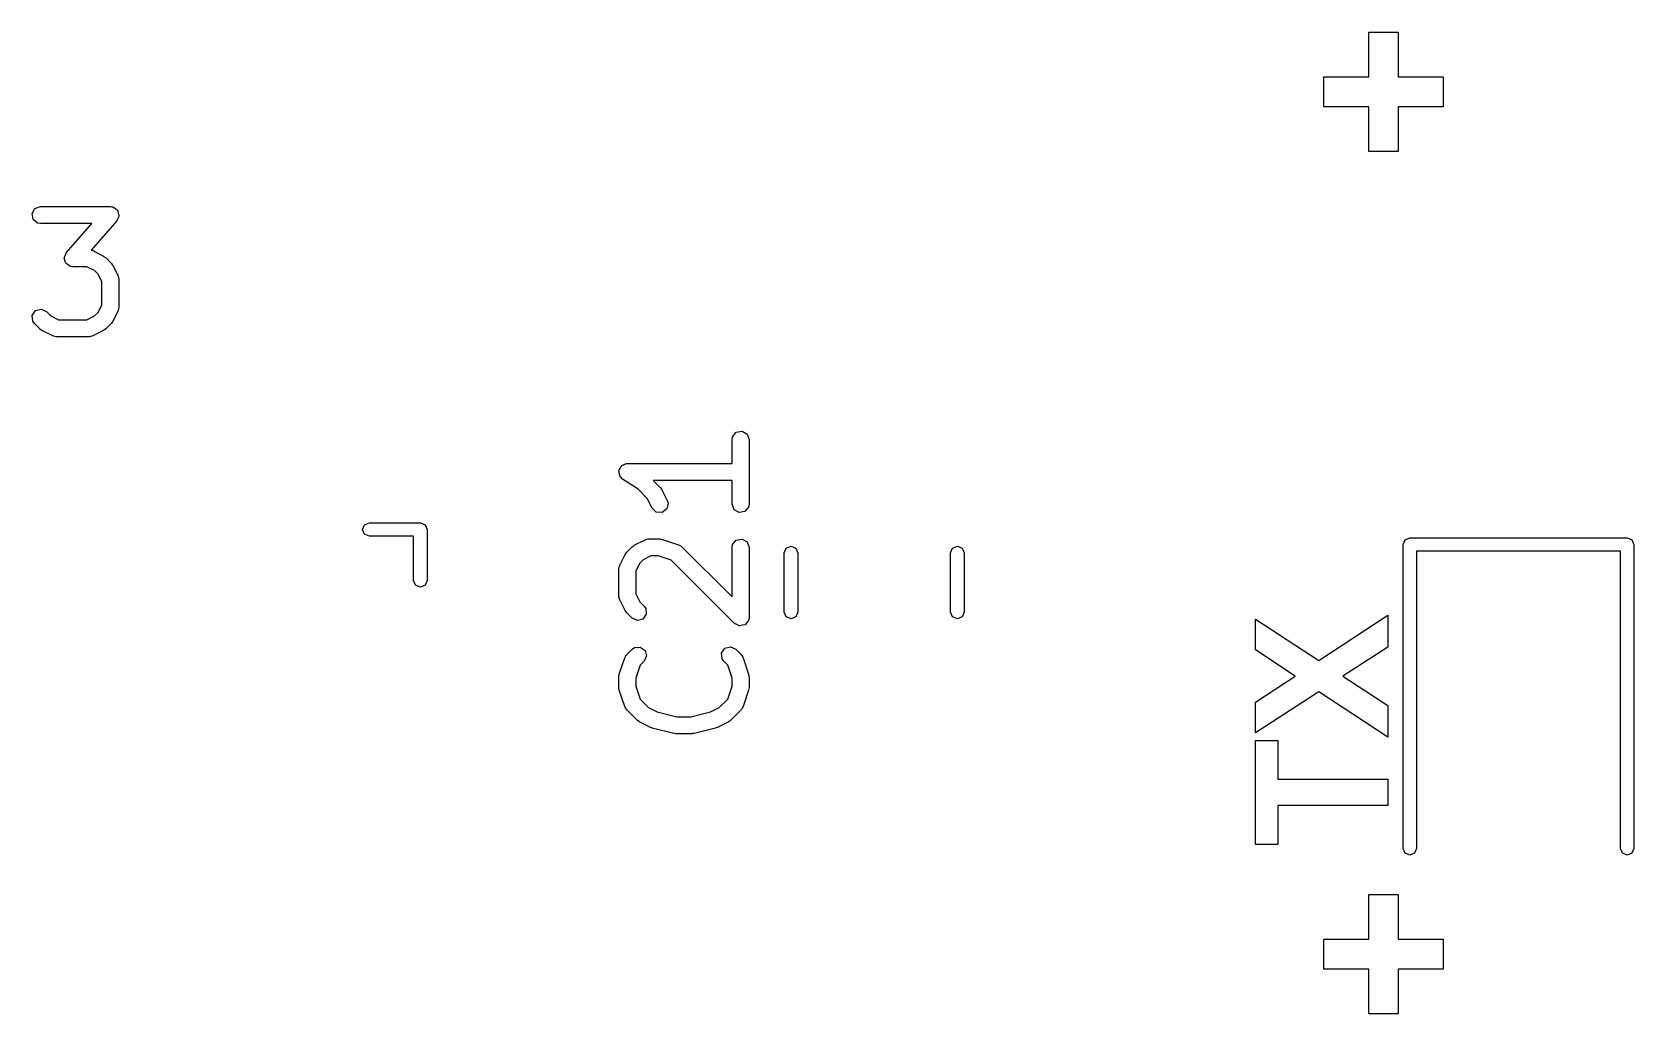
# Model space of a CAD drawing. Extents: x 44 to 148, y -85 to -25.
# Drawn here: x 97.62 to 111.77, y -50.21 to -41.54 of the extents above; entities that cross this region are included whole.
import ezdxf

# ---------------------------------------------------------------- set-up
doc = ezdxf.new("R2010")
doc.units = 0
doc.layers.add('BLACK', color=7, linetype='CONTINUOUS')

msp = doc.modelspace()

# ---------------------------------------------------------------- linework, layer by layer
at = {"layer": 'BLACK', "linetype": 'CONTINUOUS'}
for p, q in [((109.427449, -41.933983), (109.427449, -41.53721)), ((109.427449, -41.53721), (109.685369, -41.53721)), ((109.685369, -41.53721), (109.685369, -41.933983)), ((109.028845, -42.197765), (109.028845, -41.933983)), ((109.028845, -41.933983), (109.427449, -41.933983)), ((109.685369, -41.933983), (110.083974, -41.933983)), ((110.083974, -41.933983), (110.083974, -42.197765)), ((109.427449, -42.197765), (109.028845, -42.197765)), ((109.427449, -42.593438), (109.427449, -42.197765)), ((110.083974, -42.197765), (109.685369, -42.197765)), ((109.685369, -42.197765), (109.685369, -42.593438)), ((109.685369, -42.593438), (109.427449, -42.593438)), ((97.616615, -43.141795), (97.642267, -43.097366)), ((97.625524, -43.192319), (97.616615, -43.141795)), ((97.642267, -43.097366), (97.690476, -43.079819)), ((97.690476, -43.079819), (98.309523, -43.079819)), ((98.309523, -43.079819), (98.320631, -43.081777)), ((98.320631, -43.081777), (98.324073, -43.081244)), ((98.324073, -43.081244), (98.326731, -43.082853)), ((98.326731, -43.082853), (98.335175, -43.084342)), ((98.335175, -43.084342), (98.350663, -43.097338)), ((98.350663, -43.097338), (98.367962, -43.107809)), ((98.367962, -43.107809), (98.369891, -43.113473)), ((98.369891, -43.113473), (98.374475, -43.117319)), ((98.374475, -43.117319), (98.377986, -43.137231)), ((98.377986, -43.137231), (98.384507, -43.156371)), ((98.384507, -43.156371), (98.382344, -43.161949)), ((98.382344, -43.161949), (98.383384, -43.167843)), ((97.664824, -43.225296), (97.625524, -43.192319)), ((97.690476, -43.229819), (97.664824, -43.225296)), ((98.144241, -43.229819), (97.690476, -43.229819)), ((97.919747, -43.486383), (98.144241, -43.229819)), ((98.365966, -43.204207), (98.138475, -43.464196)), ((98.373272, -43.185355), (98.365966, -43.204207)), ((98.383384, -43.167843), (98.373272, -43.185355)), ((97.901206, -43.534219), (97.903368, -43.52864)), ((97.907726, -43.553358), (97.901206, -43.534219)), ((97.902329, -43.522747), (97.91244, -43.505234)), ((97.903368, -43.52864), (97.902329, -43.522747)), ((97.911238, -43.573271), (97.907726, -43.553358)), ((97.915821, -43.577116), (97.911238, -43.573271)), ((97.91244, -43.505234), (97.919747, -43.486383)), ((97.917751, -43.582781), (97.915821, -43.577116)), ((97.935049, -43.593251), (97.917751, -43.582781)), ((98.138475, -43.464196), (98.144699, -43.465294)), ((98.144699, -43.465294), (98.148134, -43.468176)), ((98.148134, -43.468176), (98.152588, -43.468689)), ((98.152588, -43.468689), (98.247826, -43.516308)), ((98.247826, -43.516308), (98.265836, -43.529666)), ((98.265836, -43.529666), (98.267318, -43.530357)), ((98.267318, -43.530357), (98.314937, -43.577976)), ((98.314937, -43.577976), (98.327796, -43.596342)), ((97.950538, -43.606248), (97.935049, -43.593251)), ((97.958981, -43.607736), (97.950538, -43.606248)), ((97.96164, -43.609346), (97.958981, -43.607736)), ((97.965081, -43.608812), (97.96164, -43.609346)), ((97.97619, -43.610771), (97.965081, -43.608812)), ((98.101342, -43.610771), (97.97619, -43.610771)), ((98.169858, -43.645029), (98.101342, -43.610771)), ((98.200265, -43.675436), (98.169858, -43.645029)), ((98.234523, -43.743952), (98.200265, -43.675436)), ((98.327796, -43.596342), (98.328986, -43.597468)), ((98.328986, -43.597468), (98.376605, -43.692706)), ((98.376605, -43.692706), (98.384031, -43.717672)), ((98.384031, -43.717672), (98.382989, -43.722033)), ((98.382989, -43.722033), (98.384523, -43.726247)), ((98.384523, -43.726247), (98.384523, -43.964342)), ((98.234523, -43.946637), (98.234523, -43.743952)), ((97.618032, -44.040168), (97.647458, -43.998143)), ((97.647458, -43.998143), (97.697013, -43.984866)), ((97.697013, -43.984866), (97.74351, -44.006548)), ((97.74351, -44.006548), (97.782522, -44.045561)), ((98.169857, -44.045561), (98.200264, -44.015153)), ((98.200264, -44.015153), (98.234523, -43.946637)), ((98.376605, -43.997883), (98.328986, -44.093121)), ((98.377117, -43.993429), (98.376605, -43.997883)), ((98.38, -43.989994), (98.377117, -43.993429)), ((98.384523, -43.964342), (98.38, -43.989994)), ((97.622502, -44.091275), (97.618032, -44.040168)), ((97.637442, -44.112612), (97.622502, -44.091275)), ((97.685061, -44.160232), (97.637442, -44.112612)), ((97.782522, -44.045561), (97.851038, -44.079819)), ((97.851038, -44.079819), (98.101342, -44.079819)), ((98.101342, -44.079819), (98.169857, -44.045561)), ((98.314937, -44.112613), (98.267319, -44.160232)), ((98.315627, -44.111131), (98.314937, -44.112613)), ((98.328986, -44.093121), (98.315627, -44.111131)), ((97.686542, -44.160922), (97.685061, -44.160232)), ((97.704554, -44.174282), (97.686542, -44.160922)), ((97.799792, -44.221901), (97.704554, -44.174282)), ((97.804245, -44.222413), (97.799792, -44.221901)), ((97.807681, -44.225296), (97.804245, -44.222413)), ((97.833333, -44.229819), (97.807681, -44.225296)), ((98.119047, -44.229819), (97.833333, -44.229819)), ((98.12326, -44.228285), (98.119047, -44.229819)), ((98.127621, -44.229327), (98.12326, -44.228285)), ((98.152588, -44.221901), (98.127621, -44.229327)), ((98.247826, -44.174282), (98.152588, -44.221901)), ((98.24895, -44.173094), (98.247826, -44.174282)), ((98.267319, -44.160232), (98.24895, -44.173094)), ((103.801319, -45.138095), (103.805842, -45.112443)), ((103.801319, -45.348809), (103.801319, -45.138095)), ((103.805842, -45.112443), (103.838819, -45.073143)), ((103.838819, -45.073143), (103.889343, -45.064234)), ((103.889343, -45.064234), (103.933772, -45.089886)), ((103.933772, -45.089886), (103.951319, -45.138095)), ((103.951319, -45.138095), (103.951319, -45.709523)), ((102.801474, -45.418982), (102.803206, -45.415032)), ((102.807587, -45.439873), (102.801474, -45.418982)), ((102.802458, -45.410785), (102.81334, -45.391936)), ((102.803206, -45.415032), (102.802458, -45.410785)), ((102.81334, -45.391936), (102.822087, -45.372002)), ((102.822087, -45.372002), (102.825954, -45.37009)), ((102.825954, -45.37009), (102.82811, -45.366356)), ((102.82811, -45.366356), (102.848563, -45.358911)), ((102.848563, -45.358911), (102.868076, -45.349264)), ((102.868076, -45.349264), (102.872265, -45.350284)), ((102.872265, -45.350284), (102.876319, -45.348809)), ((102.876319, -45.348809), (103.801319, -45.348809)), ((102.811367, -45.461309), (102.807587, -45.439873)), ((102.81467, -45.464081), (102.811367, -45.461309)), ((102.815882, -45.46822), (102.81467, -45.464081)), ((102.834716, -45.486213), (102.815882, -45.46822)), ((102.971394, -45.577331), (102.834716, -45.486213)), ((103.801319, -45.498809), (103.105004, -45.498809)), ((103.105004, -45.498809), (103.167447, -45.561252)), ((103.167447, -45.561252), (103.180309, -45.57962)), ((103.801319, -45.709523), (103.801319, -45.498809)), ((103.052775, -45.658712), (102.971394, -45.577331)), ((103.094951, -45.743064), (103.052775, -45.658712)), ((103.180309, -45.57962), (103.181496, -45.580744)), ((103.181496, -45.580744), (103.229115, -45.675982)), ((103.236541, -45.700948), (103.224621, -45.750847)), ((103.229115, -45.675982), (103.236541, -45.700948)), ((103.818866, -45.757732), (103.801319, -45.709523)), ((103.951319, -45.709523), (103.946796, -45.735175)), ((103.132205, -45.778336), (103.094951, -45.743064)), ((103.183415, -45.781411), (103.132205, -45.778336)), ((103.224621, -45.750847), (103.183415, -45.781411)), ((103.863295, -45.783384), (103.818866, -45.757732)), ((103.913819, -45.774475), (103.863295, -45.783384)), ((103.946796, -45.735175), (103.913819, -45.774475)), ((100.5375, -45.932), (100.555074, -45.889574)), ((100.555074, -45.974426), (100.5375, -45.932)), ((100.555074, -45.889574), (100.5975, -45.872)), ((100.5975, -45.992), (100.555074, -45.974426)), ((100.5975, -45.872), (101.0475, -45.872)), ((100.9875, -45.992), (100.5975, -45.992)), ((100.9875, -46.382), (100.9875, -45.992)), ((101.0475, -45.872), (101.089926, -45.889574)), ((101.089926, -45.889574), (101.1075, -45.932)), ((101.1075, -45.932), (101.1075, -46.382)), ((102.856856, -46.152173), (102.870214, -46.134162)), ((102.870214, -46.134162), (102.870905, -46.132681)), ((102.870905, -46.132681), (102.918524, -46.085062)), ((102.918524, -46.085062), (102.93689, -46.072202)), ((102.93689, -46.072202), (102.938016, -46.071013)), ((102.938016, -46.071013), (103.033254, -46.023394)), ((103.033254, -46.023394), (103.05822, -46.015968)), ((103.05822, -46.015968), (103.062581, -46.017009)), ((103.062581, -46.017009), (103.066795, -46.015476)), ((103.066795, -46.015476), (103.162033, -46.015476)), ((103.162033, -46.015476), (103.184115, -46.019369)), ((103.184115, -46.019369), (103.18575, -46.019325)), ((103.18575, -46.019325), (103.328607, -46.066944)), ((103.328607, -46.066944), (103.351512, -46.079346)), ((103.351512, -46.079346), (103.353859, -46.083167)), ((103.353859, -46.083167), (103.357923, -46.085062)), ((103.357923, -46.085062), (103.801319, -46.528457)), ((103.801319, -46.090476), (103.805842, -46.064824)), ((103.801319, -46.528457), (103.801319, -46.090476)), ((103.805842, -46.064824), (103.838819, -46.025524)), ((103.838819, -46.025524), (103.889343, -46.016615)), ((103.889343, -46.016615), (103.933772, -46.042267)), ((103.933772, -46.042267), (103.951319, -46.090476)), ((103.951319, -46.090476), (103.951319, -46.709523)), ((104.2625, -46.138748), (104.280074, -46.096322)), ((104.2625, -46.661252), (104.2625, -46.138748)), ((104.280074, -46.096322), (104.3225, -46.078748)), ((104.3225, -46.078748), (104.364926, -46.096322)), ((104.364926, -46.096322), (104.3825, -46.138748)), ((104.3825, -46.138748), (104.3825, -46.661252)), ((105.7325, -46.138748), (105.750074, -46.096322)), ((105.7325, -46.661252), (105.7325, -46.138748)), ((105.750074, -46.096322), (105.7925, -46.078748)), ((105.7925, -46.078748), (105.834926, -46.096322)), ((105.834926, -46.096322), (105.8525, -46.138748)), ((105.8525, -46.138748), (105.8525, -46.661252)), ((109.73, -46.065), (109.747574, -46.022574)), ((109.73, -48.75), (109.73, -46.065)), ((109.747574, -46.022574), (109.79, -46.005)), ((109.79, -46.005), (111.71, -46.005)), ((111.65, -46.125), (109.85, -46.125)), ((109.85, -46.125), (109.85, -48.75)), ((111.65, -48.75), (111.65, -46.125)), ((111.71, -46.005), (111.752426, -46.022574)), ((111.752426, -46.022574), (111.77, -46.065)), ((111.77, -46.065), (111.77, -48.75)), ((102.801319, -46.280952), (102.805842, -46.2553)), ((102.801319, -46.519047), (102.801319, -46.280952)), ((102.805842, -46.2553), (102.808724, -46.251864)), ((102.808724, -46.251864), (102.809237, -46.247411)), ((102.809237, -46.247411), (102.856856, -46.152173)), ((102.985577, -46.230141), (102.951319, -46.298657)), ((103.015984, -46.199734), (102.985577, -46.230141)), ((103.0845, -46.165476), (103.015984, -46.199734)), ((103.149863, -46.165476), (103.0845, -46.165476)), ((103.264376, -46.203647), (103.149863, -46.165476)), ((103.823286, -46.762556), (103.264376, -46.203647)), ((101.005074, -46.424426), (100.9875, -46.382)), ((101.1075, -46.382), (101.089926, -46.424426)), ((102.951319, -46.298657), (102.951319, -46.501342)), ((101.0475, -46.442), (101.005074, -46.424426)), ((101.089926, -46.424426), (101.0475, -46.442)), ((102.802852, -46.52326), (102.801319, -46.519047)), ((102.801811, -46.527621), (102.802852, -46.52326)), ((102.809237, -46.552588), (102.801811, -46.527621)), ((102.856856, -46.647826), (102.809237, -46.552588)), ((102.951319, -46.501342), (102.985577, -46.569858)), ((102.858045, -46.648951), (102.856856, -46.647826)), ((102.870905, -46.667318), (102.858045, -46.648951)), ((102.918524, -46.714937), (102.870905, -46.667318)), ((102.985577, -46.569858), (103.02459, -46.608871)), ((103.044001, -46.681315), (103.014575, -46.723341)), ((103.02459, -46.608871), (103.03953, -46.630208)), ((103.03953, -46.630208), (103.044001, -46.681315)), ((104.280074, -46.703678), (104.2625, -46.661252)), ((104.3225, -46.721252), (104.280074, -46.703678)), ((104.364926, -46.703678), (104.3225, -46.721252)), ((104.3825, -46.661252), (104.364926, -46.703678)), ((105.750074, -46.703678), (105.7325, -46.661252)), ((105.7925, -46.721252), (105.750074, -46.703678)), ((105.834926, -46.703678), (105.7925, -46.721252)), ((105.8525, -46.661252), (105.834926, -46.703678)), ((108.985272, -47.089722), (109.5945, -46.690312)), ((109.5945, -46.690312), (109.5945, -46.972315)), ((102.96502, -46.736618), (102.918524, -46.714937)), ((103.014575, -46.723341), (102.96502, -46.736618)), ((103.843739, -46.772093), (103.823286, -46.762556)), ((103.863295, -46.783384), (103.843739, -46.772093)), ((103.866675, -46.782787), (103.863295, -46.783384)), ((103.869783, -46.784237), (103.866675, -46.782787)), ((103.891585, -46.778395), (103.869783, -46.784237)), ((103.913819, -46.774475), (103.891585, -46.778395)), ((103.916023, -46.771847), (103.913819, -46.774475)), ((103.919337, -46.77096), (103.916023, -46.771847)), ((103.932285, -46.752468), (103.919337, -46.77096)), ((103.946796, -46.735175), (103.932285, -46.752468)), ((103.947604, -46.73059), (103.946796, -46.735175)), ((103.948764, -46.728934), (103.947604, -46.73059)), ((103.951319, -46.709523), (103.948476, -46.725645)), ((103.948476, -46.725645), (103.948764, -46.728934)), ((108.426042, -46.996751), (108.426042, -46.725703)), ((108.426042, -46.725703), (108.985272, -47.089722)), ((102.918524, -46.989824), (102.939861, -46.974884)), ((102.939861, -46.974884), (102.990968, -46.970413)), ((102.990968, -46.970413), (103.032994, -46.999839)), ((103.708635, -47.023446), (103.738061, -46.98142)), ((103.738061, -46.98142), (103.787616, -46.968143)), ((103.787616, -46.968143), (103.834112, -46.989823)), ((109.5945, -46.972315), (109.198741, -47.228757)), ((102.805168, -47.209616), (102.852787, -47.066759)), ((102.852787, -47.066759), (102.865189, -47.043854)), ((102.865189, -47.043854), (102.86901, -47.041506)), ((102.86901, -47.041506), (102.870905, -47.037443)), ((102.870905, -47.037443), (102.918524, -46.989824)), ((103.02459, -47.09589), (102.98949, -47.130989)), ((103.046271, -47.049394), (103.02459, -47.09589)), ((103.032994, -46.999839), (103.046271, -47.049394)), ((103.713107, -47.074554), (103.708635, -47.023446)), ((103.728048, -47.095891), (103.713107, -47.074554)), ((103.763148, -47.13099), (103.728048, -47.095891)), ((103.834112, -46.989823), (103.881732, -47.037442)), ((103.881732, -47.037442), (103.896673, -47.058779)), ((103.896673, -47.058779), (103.897063, -47.063247)), ((103.897063, -47.063247), (103.899851, -47.066759)), ((103.899851, -47.066759), (103.94747, -47.209615)), ((108.775736, -47.227353), (108.426042, -46.996751)), ((102.801319, -47.233333), (102.805212, -47.21125)), ((102.801319, -47.328571), (102.801319, -47.233333)), ((102.805212, -47.21125), (102.805168, -47.209616)), ((102.98949, -47.130989), (102.951319, -47.245503)), ((102.951319, -47.245503), (102.951319, -47.3164)), ((103.801319, -47.245503), (103.763148, -47.13099)), ((103.801319, -47.316401), (103.801319, -47.245503)), ((103.94747, -47.209615), (103.950759, -47.231795)), ((103.950759, -47.231795), (103.951319, -47.233333)), ((103.951319, -47.233333), (103.951319, -47.328571)), ((108.426042, -47.45655), (108.775736, -47.227353)), ((109.198741, -47.228757), (109.5945, -47.486605)), ((102.801879, -47.330109), (102.801319, -47.328571)), ((102.805168, -47.352288), (102.801879, -47.330109)), ((102.852787, -47.495145), (102.805168, -47.352288)), ((102.951319, -47.3164), (102.98949, -47.430914)), ((103.763148, -47.430913), (103.801319, -47.316401)), ((103.94747, -47.352289), (103.899851, -47.495145)), ((103.951319, -47.328571), (103.947425, -47.350653)), ((103.947425, -47.350653), (103.94747, -47.352289)), ((108.986677, -47.366388), (108.426042, -47.729846)), ((109.5945, -47.766922), (108.986677, -47.366388)), ((102.855574, -47.498657), (102.852787, -47.495145)), ((102.855965, -47.503124), (102.855574, -47.498657)), ((102.870905, -47.524461), (102.855965, -47.503124)), ((102.966143, -47.619699), (102.870905, -47.524461)), ((102.98949, -47.430914), (103.063603, -47.505027)), ((103.063603, -47.505027), (103.14059, -47.54352)), ((103.14059, -47.54352), (103.314124, -47.586904)), ((103.438513, -47.586904), (103.612047, -47.54352)), ((103.612047, -47.54352), (103.689034, -47.505026)), ((103.689034, -47.505026), (103.763148, -47.430913)), ((103.881733, -47.524461), (103.786494, -47.619699)), ((103.883628, -47.520396), (103.881733, -47.524461)), ((103.887448, -47.51805), (103.883628, -47.520396)), ((103.899851, -47.495145), (103.887448, -47.51805)), ((108.426042, -47.729846), (108.426042, -47.45655)), ((109.5945, -47.486605), (109.5945, -47.766922)), ((102.967624, -47.620389), (102.966143, -47.619699)), ((102.985635, -47.633748), (102.967624, -47.620389)), ((103.080873, -47.681367), (102.985635, -47.633748)), ((103.084401, -47.681773), (103.080873, -47.681367)), ((103.096224, -47.687046), (103.084401, -47.681773)), ((103.2867, -47.734665), (103.096224, -47.687046)), ((103.314124, -47.586904), (103.438513, -47.586904)), ((103.656413, -47.687046), (103.465937, -47.734665)), ((103.659357, -47.685057), (103.656413, -47.687046)), ((103.671764, -47.681367), (103.659357, -47.685057)), ((103.767002, -47.633748), (103.671764, -47.681367)), ((103.768125, -47.632561), (103.767002, -47.633748)), ((103.786494, -47.619699), (103.768125, -47.632561)), ((103.290148, -47.734304), (103.2867, -47.734665)), ((103.30489, -47.736904), (103.290148, -47.734304)), ((103.447747, -47.736904), (103.30489, -47.736904)), ((103.451004, -47.735718), (103.447747, -47.736904)), ((103.465937, -47.734665), (103.451004, -47.735718)), ((108.426042, -48.71517), (108.426042, -47.79501)), ((108.426042, -47.79501), (108.623781, -47.79501)), ((108.623781, -47.79501), (108.623781, -48.137683)), ((108.623781, -48.137683), (109.5945, -48.137683)), ((109.5945, -48.137683), (109.5945, -48.371655)), ((109.5945, -48.371655), (108.623781, -48.371655)), ((108.623781, -48.371655), (108.623781, -48.71517)), ((108.623781, -48.71517), (108.426042, -48.71517)), ((109.747574, -48.792426), (109.73, -48.75)), ((109.79, -48.81), (109.747574, -48.792426)), ((109.832426, -48.792426), (109.79, -48.81)), ((109.85, -48.75), (109.832426, -48.792426)), ((111.667574, -48.792426), (111.65, -48.75)), ((111.71, -48.81), (111.667574, -48.792426)), ((111.752426, -48.792426), (111.71, -48.81)), ((111.77, -48.75), (111.752426, -48.792426)), ((109.427449, -49.552983), (109.427449, -49.15621)), ((109.427449, -49.15621), (109.685369, -49.15621)), ((109.685369, -49.15621), (109.685369, -49.552983)), ((109.028845, -49.816765), (109.028845, -49.552983)), ((109.028845, -49.552983), (109.427449, -49.552983)), ((109.685369, -49.552983), (110.083974, -49.552983)), ((110.083974, -49.552983), (110.083974, -49.816765)), ((109.427449, -49.816765), (109.028845, -49.816765)), ((109.427449, -50.212438), (109.427449, -49.816765)), ((110.083974, -49.816765), (109.685369, -49.816765)), ((109.685369, -49.816765), (109.685369, -50.212438)), ((109.685369, -50.212438), (109.427449, -50.212438))]:
    msp.add_line(p, q, dxfattribs=at)

doc.saveas('drawing.dxf')
